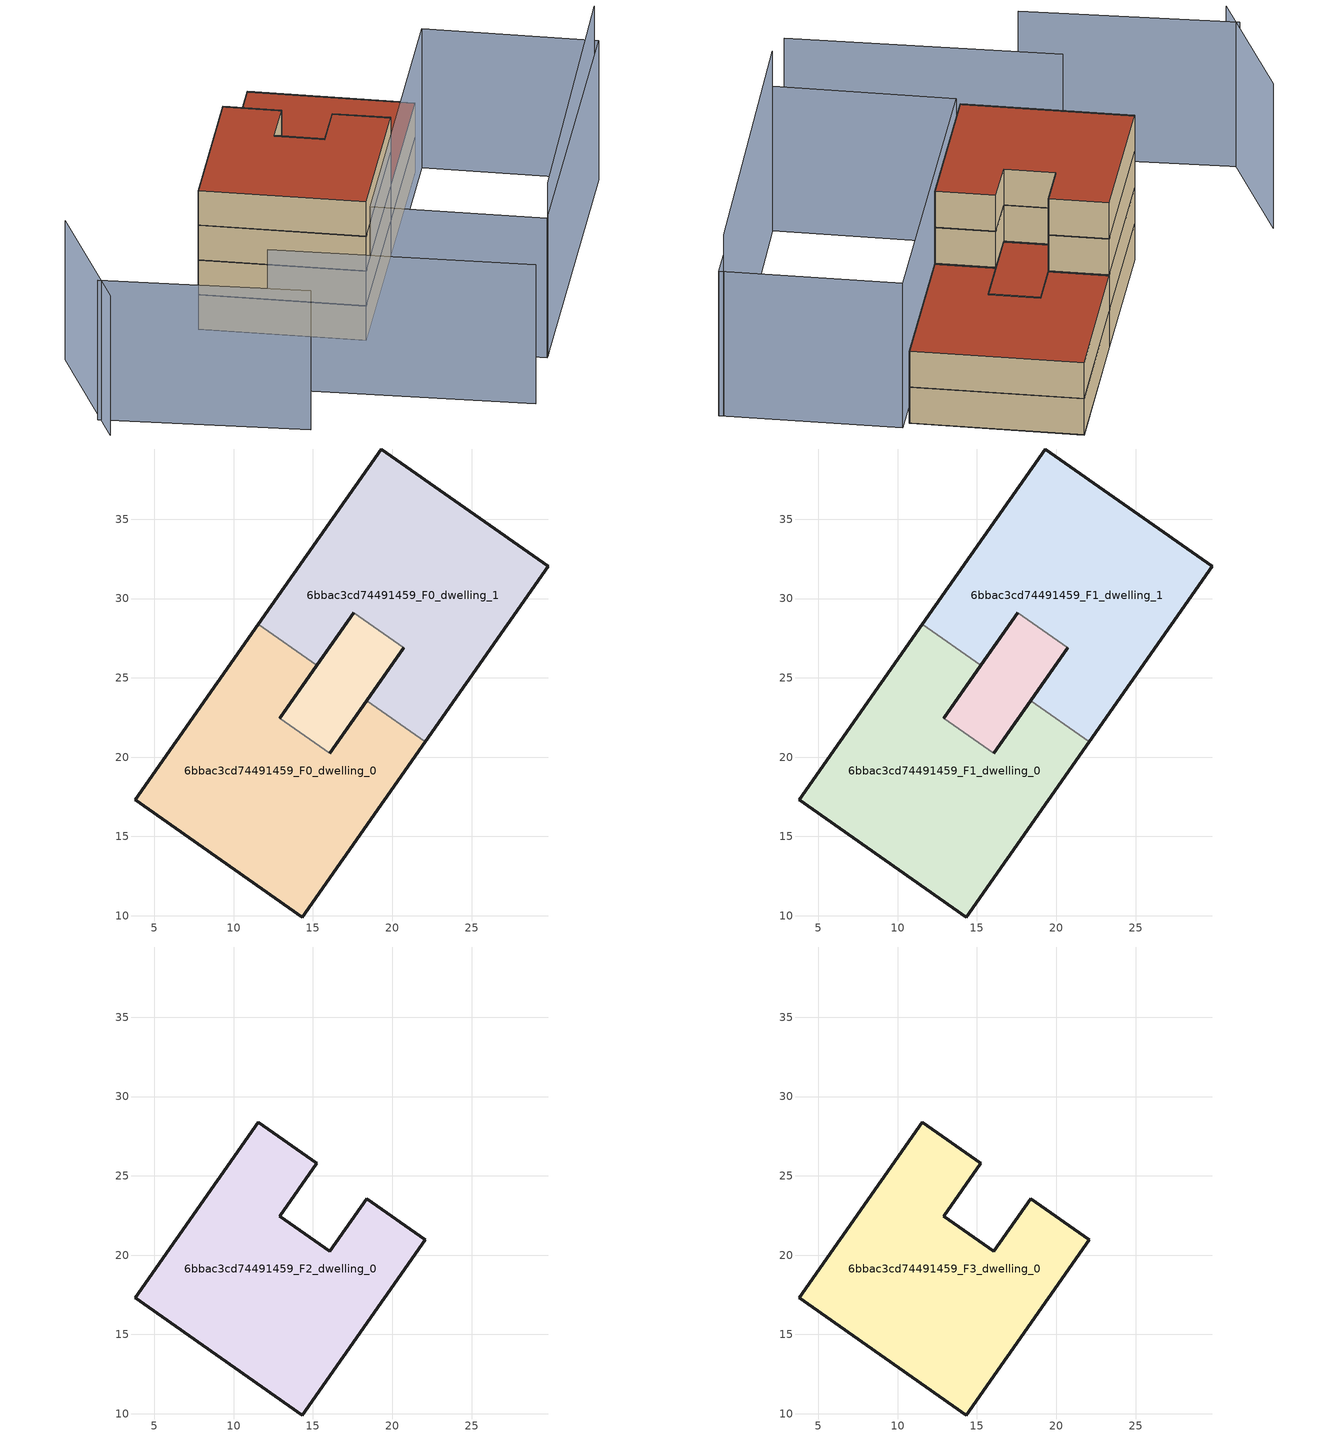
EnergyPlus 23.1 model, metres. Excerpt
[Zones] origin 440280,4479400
6bbac3cd74491459_F0_dwelling_0
 floor ground (EU_floor_Construction): 14.34,9.92 22.09,20.99 18.4,23.57 16.08,20.25 12.91,22.46 15.24,25.78 11.55,28.36 3.8,17.3 z0
 wall outside (EU_wall_Construction): 15.24,25.78 12.91,22.46 / 16.08,20.25 18.4,23.57 / 22.09,20.99 14.34,9.92 3.8,17.3 11.55,28.36 z0:3
 wall to 6bbac3cd74491459_F0_dwelling_1 (EU_wall_Construction): 11.55,28.36 15.24,25.78 / 18.4,23.57 22.09,20.99 z0:3
 wall to 6bbac3cd74491459_F0_circulation (EU_wall_Construction): 12.91,22.46 16.08,20.25 z0:3
6bbac3cd74491459_F0_dwelling_1
 floor ground (EU_floor_Construction): 22.09,20.99 29.83,32.05 19.29,39.43 11.55,28.36 15.24,25.78 17.56,29.1 20.72,26.89 18.4,23.57 z0
 wall outside (EU_wall_Construction): 18.4,23.57 20.72,26.89 / 17.56,29.1 15.24,25.78 / 11.55,28.36 19.29,39.43 29.83,32.05 22.09,20.99 z0:3
 wall to 6bbac3cd74491459_F0_circulation (EU_wall_Construction): 20.72,26.89 17.56,29.1 z0:3
6bbac3cd74491459_F0_circulation
 floor ground (EU_floor_Construction): 16.08,20.25 20.72,26.89 17.56,29.1 12.91,22.46 z0
 wall outside (EU_wall_Construction): 12.91,22.46 17.56,29.1 / 20.72,26.89 16.08,20.25 z0:3
6bbac3cd74491459_F1_dwelling_0
 floor to 6bbac3cd74491459_F0_dwelling_0 (EU_floor_Construction): 14.34,9.92 22.09,20.99 18.4,23.57 16.08,20.25 12.91,22.46 15.24,25.78 11.55,28.36 3.8,17.3 z3
 wall outside (EU_wall_Construction): 15.24,25.78 12.91,22.46 / 16.08,20.25 18.4,23.57 / 22.09,20.99 14.34,9.92 3.8,17.3 11.55,28.36 z3:6
 wall to 6bbac3cd74491459_F1_dwelling_1 (EU_wall_Construction): 11.55,28.36 15.24,25.78 / 18.4,23.57 22.09,20.99 z3:6
 wall to 6bbac3cd74491459_F1_circulation (EU_wall_Construction): 12.91,22.46 16.08,20.25 z3:6
6bbac3cd74491459_F1_dwelling_1
 floor to 6bbac3cd74491459_F0_dwelling_1 (EU_floor_Construction): 22.09,20.99 29.83,32.05 19.29,39.43 11.55,28.36 15.24,25.78 17.56,29.1 20.72,26.89 18.4,23.57 z3
 wall outside (EU_wall_Construction): 18.4,23.57 20.72,26.89 / 17.56,29.1 15.24,25.78 / 11.55,28.36 19.29,39.43 29.83,32.05 22.09,20.99 z3:6
 wall to 6bbac3cd74491459_F1_circulation (EU_wall_Construction): 20.72,26.89 17.56,29.1 z3:6
 roof outside (EU_roof_Construction): 29.83,32.05 22.09,20.99 18.4,23.57 20.72,26.89 17.56,29.1 15.24,25.78 11.55,28.36 19.29,39.43 z6
6bbac3cd74491459_F1_circulation
 floor to 6bbac3cd74491459_F0_circulation (EU_floor_Construction): 16.08,20.25 20.72,26.89 17.56,29.1 12.91,22.46 z3
 wall outside (EU_wall_Construction): 12.91,22.46 17.56,29.1 / 20.72,26.89 16.08,20.25 z3:6
 roof outside (EU_roof_Construction): 20.72,26.89 16.08,20.25 12.91,22.46 17.56,29.1 z6
6bbac3cd74491459_F2_dwelling_0
 floor to 6bbac3cd74491459_F1_dwelling_0 (EU_floor_Construction): 14.34,9.92 22.09,20.99 18.4,23.57 16.08,20.25 12.91,22.46 15.24,25.78 11.55,28.36 3.8,17.3 z6
 wall outside (EU_wall_Construction): 11.55,28.36 15.24,25.78 12.91,22.46 16.08,20.25 18.4,23.57 22.09,20.99 14.34,9.92 3.8,17.3 11.55,28.36 z6:9
6bbac3cd74491459_F3_dwelling_0
 floor to 6bbac3cd74491459_F2_dwelling_0 (EU_floor_Construction): 14.34,9.92 22.09,20.99 18.4,23.57 16.08,20.25 12.91,22.46 15.24,25.78 11.55,28.36 3.8,17.3 z9
 wall outside (EU_wall_Construction): 11.55,28.36 15.24,25.78 12.91,22.46 16.08,20.25 18.4,23.57 22.09,20.99 14.34,9.92 3.8,17.3 11.55,28.36 z9:12
 roof outside (EU_roof_Construction): 18.4,23.57 22.09,20.99 14.34,9.92 3.8,17.3 11.55,28.36 15.24,25.78 12.91,22.46 16.08,20.25 z12
shading: 4.24,6.57 21.22,-4.81 / -9.49,8.1 4.16,-0.7 / -7.37,17.64 -9.75,5.47 / 14.24,9.09 30.57,32.43 / 30.57,32.43 41.68,24.65 / 41.68,24.65 25.34,1.31 / 25.34,1.31 14.24,9.09 z0:12; 25.41,1.41 41.34,24.78 z0:15
[Building]
EU S2 Campaign: North Axis=0; Terrain=City; Solar Distribution=FullExterior
[Site:Location]
Madrid: Latitude=40.5; Longitude=-3.5; Time Zone=1; Elevation=609
[SizingPeriod:WeatherFileDays]
AnnualSizingPeriod: Begin Month=1; Begin Day of Month=1; End Month=12; End Day of Month=31; Day of Week for Start Day=Monday; Use Weather File Daylight Saving Period=No; Use Weather File Rain and Snow Indicators=No
[MATERIAL]
EU_InternalMass_Material: Roughness=MediumRough; Thickness=0.1; Conductivity=1; Density=1800; Specific Heat=900; Thermal Absorptance=0.9; Solar Absorptance=0.7; Visible Absorptance=0.7
[MATERIAL:NOMASS] Roughness=MediumRough; Thermal Absorptance=0.9; Solar Absorptance=0.7; Visible Absorptance=0.7
Name | Thermal Resistance
EU_wall_NoMass | 0.459673
EU_roof_NoMass | 0.495815
EU_floor_NoMass | 0.788942
[CONSTRUCTION]
EU_wall_Construction: EU_wall_NoMass
EU_roof_Construction: EU_roof_NoMass
EU_floor_Construction: EU_floor_NoMass
EU_InternalMass_Construction: EU_InternalMass_Material
[ZONE] Type=1; Multiplier=1; Ceiling Height=autocalculate; Floor Area=autocalculate; Part of Total Floor Area=Yes
Name | Volume
6bbac3cd74491459_F0_dwelling_0; 6bbac3cd74491459_F1_dwelling_0; 6bbac3cd74491459_F2_dwelling_0; 6bbac3cd74491459_F3_dwelling_0 | 474.267
6bbac3cd74491459_F0_dwelling_1; 6bbac3cd74491459_F1_dwelling_1 | 474.259
6bbac3cd74491459_F0_circulation; 6bbac3cd74491459_F1_circulation | 93.8251
[INTERNALMASS] Construction=EU_InternalMass_Construction
Name | Zone or ZoneList | Surface Area
6bbac3cd74491459_F0_dwelling_0_EU_InternalMass | 6bbac3cd74491459_F0_dwelling_0 | 158.094
6bbac3cd74491459_F0_dwelling_1_EU_InternalMass | 6bbac3cd74491459_F0_dwelling_1 | 158.094
6bbac3cd74491459_F1_dwelling_0_EU_InternalMass | 6bbac3cd74491459_F1_dwelling_0 | 158.094
6bbac3cd74491459_F1_dwelling_1_EU_InternalMass | 6bbac3cd74491459_F1_dwelling_1 | 158.094
6bbac3cd74491459_F2_dwelling_0_EU_InternalMass | 6bbac3cd74491459_F2_dwelling_0 | 347.712
6bbac3cd74491459_F3_dwelling_0_EU_InternalMass | 6bbac3cd74491459_F3_dwelling_0 | 347.712
[OTHEREQUIPMENT] Fuel Type=Electricity; Design Level Calculation Method=Watts/Area; Power per Zone Floor Area=1; Fraction Latent=0; Fraction Radiant=0; Fraction Lost=0; Carbon Dioxide Generation Rate=0; EndUse Subcategory=EU_Step8_InternalGains
Name | Zone or ZoneList or Space or SpaceList | Schedule
EU_Step8_InternalGain_6bbac3cd74491459_F0_dwelling_0_f000 | 6bbac3cd74491459_F0_dwelling_0 | EU_Step8_GainSchedule_6bbac3cd74491459_F0_dwelling_0_f000
EU_Step8_InternalGain_6bbac3cd74491459_F0_dwelling_1_f000 | 6bbac3cd74491459_F0_dwelling_1 | EU_Step8_GainSchedule_6bbac3cd74491459_F0_dwelling_1_f000
EU_Step8_InternalGain_6bbac3cd74491459_F1_dwelling_0_f000 | 6bbac3cd74491459_F1_dwelling_0 | EU_Step8_GainSchedule_6bbac3cd74491459_F1_dwelling_0_f000
EU_Step8_InternalGain_6bbac3cd74491459_F1_dwelling_1_f000 | 6bbac3cd74491459_F1_dwelling_1 | EU_Step8_GainSchedule_6bbac3cd74491459_F1_dwelling_1_f000
EU_Step8_InternalGain_6bbac3cd74491459_F2_dwelling_0_f000 | 6bbac3cd74491459_F2_dwelling_0 | EU_Step8_GainSchedule_6bbac3cd74491459_F2_dwelling_0_f000
EU_Step8_InternalGain_6bbac3cd74491459_F3_dwelling_0_f000 | 6bbac3cd74491459_F3_dwelling_0 | EU_Step8_GainSchedule_6bbac3cd74491459_F3_dwelling_0_f000
[ZONEINFILTRATION:DESIGNFLOWRATE] Schedule=EU_AlwaysOn; Design Flow Rate Calculation Method=Flow/Area; Flow Rate per Floor Area=0.0005; Constant Term Coefficient=1; Temperature Term Coefficient=0; Velocity Term Coefficient=0; Velocity Squared Term Coefficient=0
Name | Zone or ZoneList or Space or SpaceList
EU_Circulation_Infiltration_6bbac3cd74491459_F0_circulation | 6bbac3cd74491459_F0_circulation
EU_Circulation_Infiltration_6bbac3cd74491459_F1_circulation | 6bbac3cd74491459_F1_circulation
[ZONEVENTILATION:DESIGNFLOWRATE] Schedule=EU_AlwaysOn; Design Flow Rate Calculation Method=AirChanges/Hour; Air Changes per Hour=0.719161; Ventilation Type=Natural; Fan Pressure Rise=0; Fan Total Efficiency=1; Constant Term Coefficient=1; Temperature Term Coefficient=0; Velocity Term Coefficient=0; Velocity Squared Term Coefficient=0; Minimum Indoor Temperature=-100; Maximum Indoor Temperature=100; Delta Temperature=-100; Minimum Outdoor Temperature=-100; Maximum Outdoor Temperature=100; Maximum Wind Speed=40
Name | Zone or ZoneList or Space or SpaceList
EU_ConstantAir_6bbac3cd74491459_F0_dwelling_0 | 6bbac3cd74491459_F0_dwelling_0
EU_ConstantAir_6bbac3cd74491459_F0_dwelling_1 | 6bbac3cd74491459_F0_dwelling_1
EU_ConstantAir_6bbac3cd74491459_F1_dwelling_0 | 6bbac3cd74491459_F1_dwelling_0
EU_ConstantAir_6bbac3cd74491459_F1_dwelling_1 | 6bbac3cd74491459_F1_dwelling_1
EU_ConstantAir_6bbac3cd74491459_F2_dwelling_0 | 6bbac3cd74491459_F2_dwelling_0
EU_ConstantAir_6bbac3cd74491459_F3_dwelling_0 | 6bbac3cd74491459_F3_dwelling_0
[HVACTEMPLATE:THERMOSTAT] Constant Heating Setpoint=20; Constant Cooling Setpoint=50
EU_HeatOnly_6bbac3cd74491459_F0_dwelling_0; EU_HeatOnly_6bbac3cd74491459_F0_dwelling_1; EU_HeatOnly_6bbac3cd74491459_F1_dwelling_0; EU_HeatOnly_6bbac3cd74491459_F1_dwelling_1; EU_HeatOnly_6bbac3cd74491459_F2_dwelling_0; EU_HeatOnly_6bbac3cd74491459_F3_dwelling_0
[HVACTEMPLATE:ZONE:IDEALLOADSAIRSYSTEM] System Availability Schedule=EU_AlwaysOn; Maximum Heating Supply Air Temperature=50; Minimum Cooling Supply Air Temperature=13; Maximum Heating Supply Air Humidity Ratio=0.0156; Minimum Cooling Supply Air Humidity Ratio=0.0077; Heating Limit=NoLimit; Cooling Limit=NoLimit; Heating Availability Schedule=EU_AlwaysOn; Cooling Availability Schedule=EU_CoolingOff; Dehumidification Control Type=ConstantSensibleHeatRatio; Cooling Sensible Heat Ratio=0.7; Dehumidification Setpoint=60; Humidification Control Type=None; Humidification Setpoint=30; Outdoor Air Method=None; Outdoor Air Flow Rate per Person=0.00944; Outdoor Air Flow Rate per Zone Floor Area=0; Outdoor Air Flow Rate per Zone=0; Demand Controlled Ventilation Type=None; Outdoor Air Economizer Type=NoEconomizer; Heat Recovery Type=None; Sensible Heat Recovery Effectiveness=0.7; Latent Heat Recovery Effectiveness=0.65
Name | Template Thermostat
6bbac3cd74491459_F0_dwelling_0 | EU_HeatOnly_6bbac3cd74491459_F0_dwelling_0
6bbac3cd74491459_F0_dwelling_1 | EU_HeatOnly_6bbac3cd74491459_F0_dwelling_1
6bbac3cd74491459_F1_dwelling_0 | EU_HeatOnly_6bbac3cd74491459_F1_dwelling_0
6bbac3cd74491459_F1_dwelling_1 | EU_HeatOnly_6bbac3cd74491459_F1_dwelling_1
6bbac3cd74491459_F2_dwelling_0 | EU_HeatOnly_6bbac3cd74491459_F2_dwelling_0
6bbac3cd74491459_F3_dwelling_0 | EU_HeatOnly_6bbac3cd74491459_F3_dwelling_0
[SIZING:ZONE] Zone Cooling Design Supply Air Temperature Input Method=SupplyAirTemperature; Zone Cooling Design Supply Air Temperature=13; Zone Heating Design Supply Air Temperature Input Method=SupplyAirTemperature; Zone Heating Design Supply Air Temperature=50; Zone Cooling Design Supply Air Humidity Ratio=0.008; Zone Heating Design Supply Air Humidity Ratio=0.008; Cooling Design Air Flow Method=DesignDay; Cooling Design Air Flow Rate=0; Cooling Minimum Air Flow per Zone Floor Area=0.000762; Cooling Minimum Air Flow=0; Cooling Minimum Air Flow Fraction=0.2; Heating Design Air Flow Method=DesignDay; Heating Design Air Flow Rate=0; Heating Maximum Air Flow per Zone Floor Area=0.002032; Heating Maximum Air Flow=0.141576; Heating Maximum Air Flow Fraction=0.3; Account for Dedicated Outdoor Air System=No; Dedicated Outdoor Air System Control Strategy=NeutralSupplyAir; Dedicated Outdoor Air Low Setpoint Temperature for Design=autosize; Dedicated Outdoor Air High Setpoint Temperature for Design=autosize; Zone Load Sizing Method=Sensible Load Only No Latent Load; Zone Latent Cooling Design Supply Air Humidity Ratio Input Method=HumidityRatioDifference; Zone Cooling Design Supply Air Humidity Ratio Difference=0.005; Zone Latent Heating Design Supply Air Humidity Ratio Input Method=HumidityRatioDifference; Zone Humidification Design Supply Air Humidity Ratio Difference=0.005
6bbac3cd74491459_F0_dwelling_0; 6bbac3cd74491459_F0_dwelling_1; 6bbac3cd74491459_F1_dwelling_0; 6bbac3cd74491459_F1_dwelling_1; 6bbac3cd74491459_F2_dwelling_0; 6bbac3cd74491459_F3_dwelling_0
[SCHEDULE:CONSTANT]
Name | Hourly Value
EU_AlwaysOn | 1
EU_CoolingOff | 0
[SCHEDULE:FILE] Column Number=1; Rows to Skip at Top=0; Number of Hours of Data=8760; Column Separator=Comma; Interpolate to Timestep=No; Minutes per Item=60; Adjust Schedule for Daylight Savings=Yes
Name | File
EU_Step8_GainSchedule_6bbac3cd74491459_F0_dwelling_0_f000 | ../../schedules/6bbac3cd74491459/6bbac3cd74491459_F0_dwelling_0_f000_gain.csv
EU_Step8_GainSchedule_6bbac3cd74491459_F0_dwelling_1_f000 | ../../schedules/6bbac3cd74491459/6bbac3cd74491459_F0_dwelling_1_f000_gain.csv
EU_Step8_GainSchedule_6bbac3cd74491459_F1_dwelling_0_f000 | ../../schedules/6bbac3cd74491459/6bbac3cd74491459_F1_dwelling_0_f000_gain.csv
EU_Step8_GainSchedule_6bbac3cd74491459_F1_dwelling_1_f000 | ../../schedules/6bbac3cd74491459/6bbac3cd74491459_F1_dwelling_1_f000_gain.csv
EU_Step8_GainSchedule_6bbac3cd74491459_F2_dwelling_0_f000 | ../../schedules/6bbac3cd74491459/6bbac3cd74491459_F2_dwelling_0_f000_gain.csv
EU_Step8_GainSchedule_6bbac3cd74491459_F3_dwelling_0_f000 | ../../schedules/6bbac3cd74491459/6bbac3cd74491459_F3_dwelling_0_f000_gain.csv
